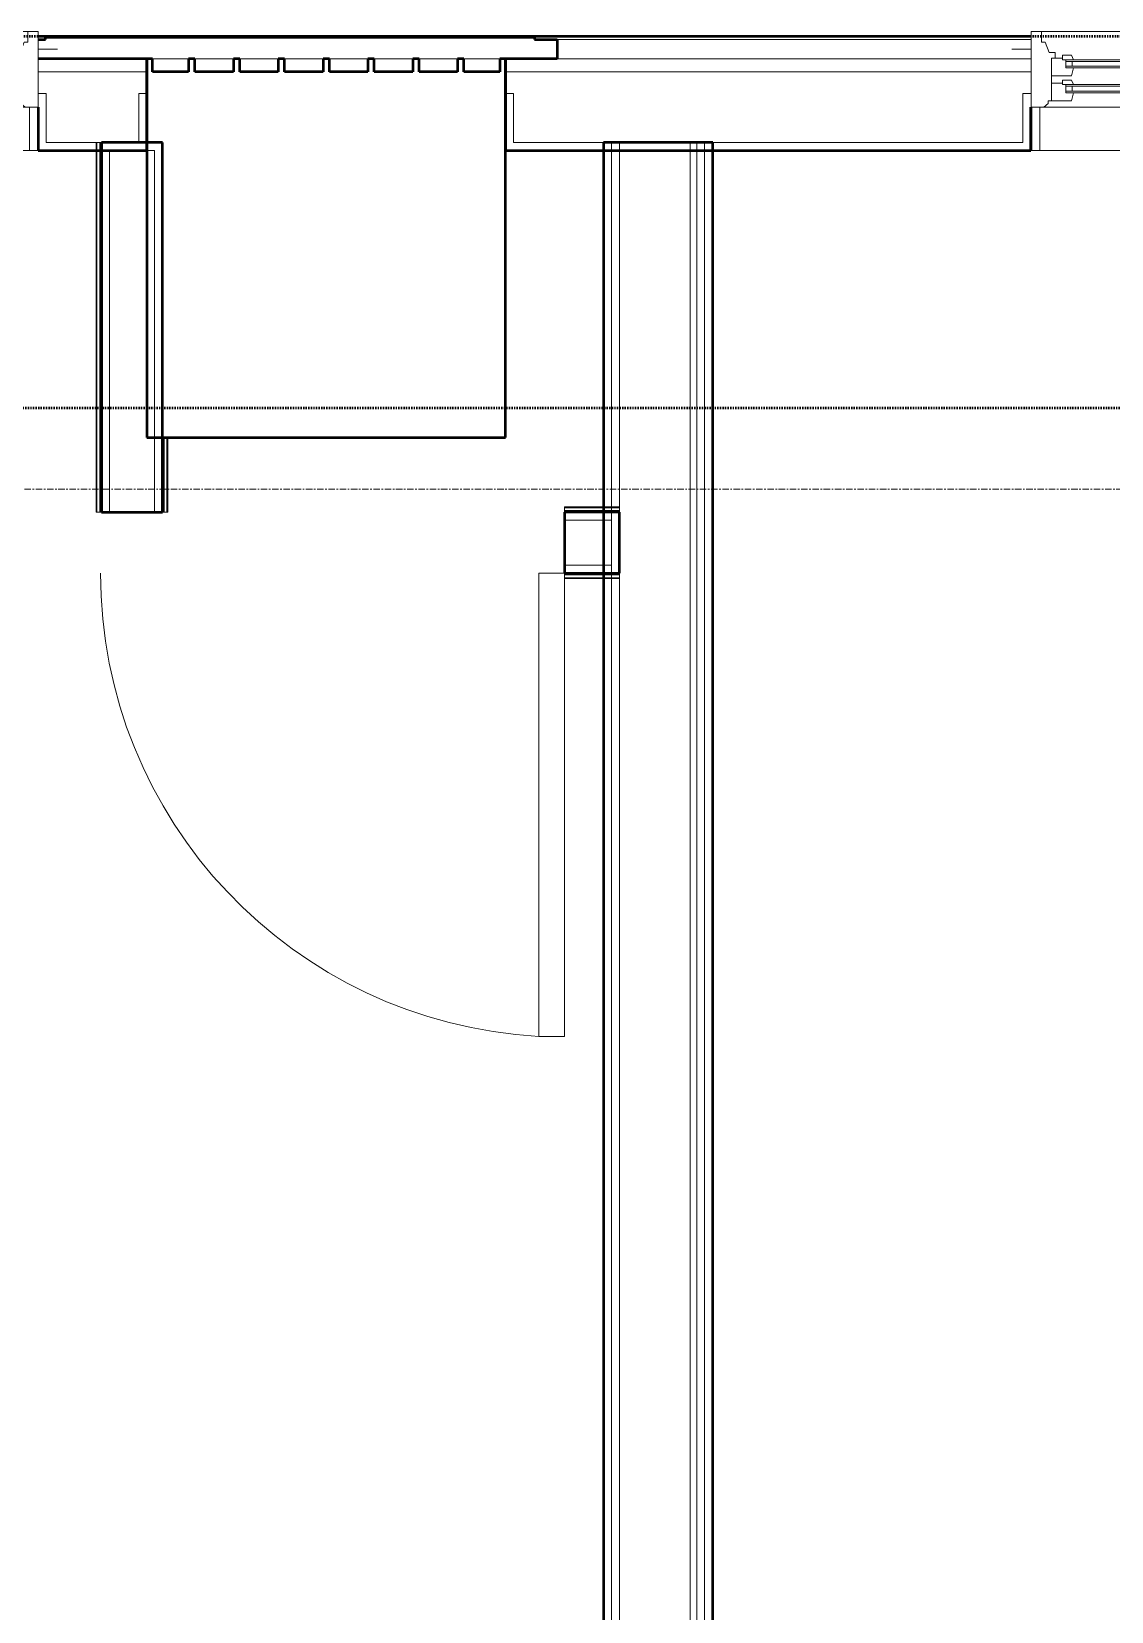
# Model space of a CAD drawing. Header units: inches. Extents: x -4235 to -464, y 9767 to 12344.
# Drawn here: x -3253 to -3169.1, y 10728.9 to 10851.8 of the extents above; entities that cross this region are included whole.
import ezdxf

# ---------------------------------------------------------------- set-up
doc = ezdxf.new("R2010")
doc.units = ezdxf.units.IN
doc.header["$MEASUREMENT"] = 0
doc.linetypes.add('Dash 1_16_', pattern=[0.125, 0.0625, -0.0625])
doc.linetypes.add('Grid Line 1_2_', pattern=[0.875, 0.5, -0.125, 0.125, -0.125])
for name, color, linetype, lineweight in [('0-1', 7, 'Continuous', 5), ('0-2', 10, 'Continuous', 9), ('A-DOOR-1', 7, 'Continuous', 9), ('A-DOOR-2', 130, 'Continuous', 20), ('A-GENM', 5, 'Continuous', 9), ('A-GENM-5', 5, 'Continuous', 50), ('A-GLAZ-1', 151, 'Continuous', 9), ('A-GLAZ-2', 151, 'Continuous', 20), ('A-GLAZ-3', 151, 'Continuous', 50), ('A-WALL', 113, 'Continuous', 13), ('A-WALL-1', 250, 'Continuous', 50), ('A-WALL-2', 50, 'Continuous', 13), ('A-WALL-3', 10, 'Continuous', 9), ('A-WALL-4', 254, 'Continuous', 9), ('A-WALL-5', 7, 'Continuous', 9), ('A-WALL-6', 113, 'Continuous', 9), ('A-WALL-7', 113, 'Continuous', 50), ('C-PROP-LINE-1', 91, 'Dash 1_16_', 50), ('I-WALL-1', 250, 'Continuous', 50), ('I-WALL-2', 10, 'Continuous', 9), ('I-WALL-3', 254, 'Continuous', 9), ('S-GRID-1', 1, 'Grid Line 1_2_', 9)]:
    doc.layers.add(name, color=color, linetype=linetype, lineweight=lineweight)

# ---------------------------------------------------------------- blocks, each defined once
blk = doc.blocks.new('Basic Wall _ INT - W4BØF - _5_8 GYP - 2X4 WOOD_BATT_ - 5_8 GYP_ - ___-3178137-BACKGROUND - 2ND FLOOR')
at = {"layer": 'A-WALL-4'}
for p, q in [((-3242.85, 10814.39), (-3242.85, 10820.2)), ((-3242.5, 10820.2), (-3242.5, 10814.39)), ((-3242.85, 10814.39), (-3242.83, 10814.39)), ((-3242.71, 10814.39), (-3242.65, 10814.39)), ((-3242.64, 10814.39), (-3242.5, 10814.39)), ((-3242.5, 10814.39), (-3242.44, 10814.39))]:
    blk.add_line(p, q, dxfattribs=at)
at = {"layer": 'A-WALL-5'}
for p, q in [((-3242.72, 10814.39), (-3242.72, 10820.2)), ((-3242.44, 10820.2), (-3242.44, 10814.39)), ((-3242.81, 10814.39), (-3242.85, 10814.39)), ((-3242.72, 10814.39), (-3242.81, 10814.39)), ((-3242.44, 10814.39), (-3242.72, 10814.39))]:
    blk.add_line(p, q, dxfattribs=at)
blk = doc.blocks.new('Basic Wall _ INT - W4BØF - _5_8 GYP - 2X4 WOOD_BATT_ - 5_8 GYP_ - ___-3178138-BACKGROUND - 2ND FLOOR')
at = {"layer": 'A-WALL-3'}
for p, q in [((-3247.95, 10843.13), (-3248.01, 10843.13)), ((-3247.81, 10843.13), (-3247.95, 10843.13)), ((-3247.95, 10843.13), (-3247.95, 10842.51)), ((-3247.74, 10843.13), (-3247.8, 10843.13)), ((-3247.6, 10843.13), (-3247.62, 10843.13)), ((-3247.6, 10842.51), (-3247.6, 10843.13))]:
    blk.add_line(p, q, dxfattribs=at)
at = {"layer": 'A-WALL-4'}
for p, q in [((-3248.01, 10843.13), (-3247.72, 10843.13)), ((-3248.01, 10843.13), (-3248.01, 10842.51)), ((-3247.95, 10842.51), (-3247.95, 10814.39)), ((-3247.72, 10843.13), (-3247.72, 10842.51)), ((-3247.72, 10843.13), (-3247.64, 10843.13)), ((-3247.64, 10843.13), (-3247.6, 10843.13)), ((-3247.6, 10814.39), (-3247.6, 10842.51)), ((-3248.01, 10814.39), (-3247.95, 10814.39)), ((-3247.95, 10814.39), (-3247.81, 10814.39)), ((-3247.8, 10814.39), (-3247.74, 10814.39)), ((-3247.62, 10814.39), (-3247.6, 10814.39))]:
    blk.add_line(p, q, dxfattribs=at)
at = {"layer": 'A-WALL-5'}
for p, q in [((-3248.01, 10842.51), (-3248.01, 10814.39)), ((-3247.72, 10842.51), (-3247.72, 10814.39)), ((-3247.72, 10814.39), (-3248.01, 10814.39)), ((-3247.64, 10814.39), (-3247.72, 10814.39)), ((-3247.6, 10814.39), (-3247.64, 10814.39))]:
    blk.add_line(p, q, dxfattribs=at)
blk = doc.blocks.new('Basic Wall _ INT - W4BØF - _5_8 GYP - 2X4 WOOD_BATT_ - 5_8 GYP_ - ___-3178140-BACKGROUND - 2ND FLOOR')
at = {"layer": 'A-WALL-3'}
for p, q in [((-3207.32, 10809.64), (-3208.56, 10809.64)), ((-3208.56, 10809.29), (-3207.32, 10809.29)), ((-3207.32, 10809.64), (-3207.32, 10809.6)), ((-3207.32, 10809.62), (-3207.32, 10809.64)), ((-3207.32, 10809.6), (-3207.32, 10809.58)), ((-3207.32, 10809.58), (-3207.32, 10809.52)), ((-3207.32, 10809.52), (-3207.32, 10809.52)), ((-3207.32, 10809.52), (-3207.32, 10809.35)), ((-3207.32, 10809.44), (-3207.32, 10809.5)), ((-3207.32, 10809.29), (-3207.32, 10809.44)), ((-3207.32, 10809.35), (-3207.32, 10809.23)), ((-3207.32, 10809.23), (-3207.32, 10809.29))]:
    blk.add_line(p, q, dxfattribs=at)
at = {"layer": 'A-WALL-4'}
for p, q in [((-3211.6, 10809.64), (-3211.6, 10809.62)), ((-3208.57, 10809.64), (-3211.6, 10809.64)), ((-3211.6, 10809.5), (-3211.6, 10809.44)), ((-3211.6, 10809.44), (-3211.6, 10809.29)), ((-3211.6, 10809.29), (-3211.6, 10809.23)), ((-3211.6, 10809.29), (-3208.57, 10809.29)), ((-3208.56, 10809.52), (-3207.32, 10809.52)), ((-3208.56, 10809.23), (-3207.32, 10809.23))]:
    blk.add_line(p, q, dxfattribs=at)
at = {"layer": 'A-WALL-5'}
for p, q in [((-3211.6, 10809.6), (-3211.6, 10809.64)), ((-3211.6, 10809.52), (-3211.6, 10809.6)), ((-3211.6, 10809.52), (-3208.57, 10809.52)), ((-3211.6, 10809.23), (-3211.6, 10809.52)), ((-3211.6, 10809.23), (-3208.57, 10809.23))]:
    blk.add_line(p, q, dxfattribs=at)
blk = doc.blocks.new('Basic Wall _ INT - W4BØF - _5_8 GYP - 2X4 WOOD_BATT_ - 5_8 GYP_ - ___-3178139-BACKGROUND - 2ND FLOOR')
at = {"layer": 'A-WALL-3'}
for p, q in [((-3208.56, 10814.74), (-3207.99, 10814.74)), ((-3207.99, 10814.39), (-3208.56, 10814.39)), ((-3207.95, 10814.74), (-3207.32, 10814.74)), ((-3207.32, 10814.39), (-3207.95, 10814.39)), ((-3207.32, 10814.74), (-3207.32, 10814.81)), ((-3207.32, 10814.81), (-3207.32, 10814.54)), ((-3207.32, 10814.6), (-3207.32, 10814.74)), ((-3207.32, 10814.53), (-3207.32, 10814.59)), ((-3207.32, 10814.54), (-3207.32, 10814.52)), ((-3207.32, 10814.52), (-3207.32, 10814.49)), ((-3207.32, 10814.49), (-3207.32, 10814.44)), ((-3207.32, 10814.44), (-3207.32, 10814.39)), ((-3207.32, 10814.39), (-3207.32, 10814.42))]:
    blk.add_line(p, q, dxfattribs=at)
at = {"layer": 'A-WALL-4'}
for p, q in [((-3211.6, 10814.81), (-3211.6, 10814.74)), ((-3211.6, 10814.74), (-3211.6, 10814.6)), ((-3211.6, 10814.74), (-3208.57, 10814.74)), ((-3211.6, 10814.59), (-3211.6, 10814.53)), ((-3211.6, 10814.42), (-3211.6, 10814.39)), ((-3208.57, 10814.39), (-3211.6, 10814.39)), ((-3208.56, 10814.81), (-3207.99, 10814.81)), ((-3207.99, 10814.52), (-3208.56, 10814.52)), ((-3207.95, 10814.81), (-3207.32, 10814.81)), ((-3207.32, 10814.52), (-3207.95, 10814.52))]:
    blk.add_line(p, q, dxfattribs=at)
at = {"layer": 'A-WALL-5'}
for p, q in [((-3211.6, 10814.52), (-3211.6, 10814.81)), ((-3211.6, 10814.81), (-3208.57, 10814.81)), ((-3208.57, 10814.52), (-3211.6, 10814.52)), ((-3211.6, 10814.44), (-3211.6, 10814.52)), ((-3211.6, 10814.39), (-3211.6, 10814.44))]:
    blk.add_line(p, q, dxfattribs=at)
blk = doc.blocks.new('SWING - SINGLE - FLUSH - 36_ x 80_ - OFFSET PIVOT DOOR AT MAGIC PAK AND WASHER_DRYER-3199415-BACKGROUND - 2ND FLOOR')
at = {"layer": 'A-DOOR-1'}
blk.add_arc((18, -2.37), 36.07, 180, 266.8211, dxfattribs=at)
at = {"layer": 'A-DOOR-2'}
for p, q in [((16, -2.37), (16, -38.39)), ((18, -2.37), (16, -2.37)), ((18, -2.37), (18, -38.39)), ((18, -38.39), (16, -38.39))]:
    blk.add_line(p, q, dxfattribs=at)
blk = doc.blocks.new('CTR - 1st Phase - Unit Layouts_rvt-1-BACKGROUND - 2ND FLOOR')
at = {"layer": 'A-WALL-1'}
for p, q in [((-3247.6, 10843.13), (-3247.6, 10814.39)), ((-3246.97, 10843.13), (-3247.6, 10843.13)), ((-3243.47, 10843.13), (-3246.97, 10843.13)), ((-3242.85, 10843.13), (-3243.47, 10843.13)), ((-3242.85, 10814.39), (-3242.85, 10843.13)), ((-3247.6, 10814.39), (-3242.85, 10814.39)), ((-3207.32, 10814.39), (-3211.6, 10814.39)), ((-3211.6, 10814.39), (-3211.6, 10809.64)), ((-3207.32, 10813.77), (-3207.32, 10814.39)), ((-3207.32, 10810.27), (-3207.32, 10813.77)), ((-3211.6, 10809.64), (-3207.32, 10809.64)), ((-3207.32, 10809.64), (-3207.32, 10810.27))]:
    blk.add_line(p, q, dxfattribs=at)
at = {"layer": 'A-WALL-2'}
for p, q in [((-3246.97, 10814.39), (-3246.97, 10842.51)), ((-3243.47, 10842.51), (-3246.97, 10842.51)), ((-3243.47, 10814.39), (-3243.47, 10842.51)), ((-3207.95, 10813.77), (-3211.6, 10813.77)), ((-3207.95, 10810.27), (-3207.95, 10813.77)), ((-3207.95, 10810.27), (-3211.6, 10810.27))]:
    blk.add_line(p, q, dxfattribs=at)
at = {"layer": 'A-WALL-3'}
for p, q in [((-3247.6, 10843.13), (-3247.6, 10842.51)), ((-3247.6, 10843.13), (-3244.06, 10843.13)), ((-3247.6, 10842.51), (-3247.6, 10814.39)), ((-3242.85, 10814.39), (-3242.85, 10820.2)), ((-3208.57, 10814.39), (-3211.6, 10814.39)), ((-3207.99, 10814.39), (-3208.56, 10814.39)), ((-3207.32, 10814.39), (-3207.95, 10814.39)), ((-3207.32, 10814.39), (-3207.32, 10809.64)), ((-3211.6, 10809.64), (-3208.57, 10809.64)), ((-3208.56, 10809.64), (-3207.32, 10809.64))]:
    blk.add_line(p, q, dxfattribs=at)
at = {"layer": 'A-WALL-4'}
for p, q in [((-3242.85, 10814.39), (-3247.6, 10814.39)), ((-3211.6, 10809.64), (-3211.6, 10814.39))]:
    blk.add_line(p, q, dxfattribs=at)
at = {"layer": '0-2'}
for name, p in [('Basic Wall _ INT - W4BØF - _5_8 GYP - 2X4 WOOD_BATT_ - 5_8 GYP_ - ___-3178138-BACKGROUND - 2ND FLOOR', (0, 0)), ('Basic Wall _ INT - W4BØF - _5_8 GYP - 2X4 WOOD_BATT_ - 5_8 GYP_ - ___-3178137-BACKGROUND - 2ND FLOOR', (0, 0)), ('Basic Wall _ INT - W4BØF - _5_8 GYP - 2X4 WOOD_BATT_ - 5_8 GYP_ - ___-3178139-BACKGROUND - 2ND FLOOR', (0, 0)), ('SWING - SINGLE - FLUSH - 36_ x 80_ - OFFSET PIVOT DOOR AT MAGIC PAK AND WASHER_DRYER-3199415-BACKGROUND - 2ND FLOOR', (-3229.6, 10812.02)), ('Basic Wall _ INT - W4BØF - _5_8 GYP - 2X4 WOOD_BATT_ - 5_8 GYP_ - ___-3178140-BACKGROUND - 2ND FLOOR', (0, 0))]:
    blk.add_blockref(name, p, dxfattribs=at)
blk = doc.blocks.new('CTR - 1st Phase - Common Walls_rvt-1-BACKGROUND - 2ND FLOOR')
at = {"layer": 'A-WALL-2'}
for p, q in [((-3207.95, 10843.14), (-3207.95, 10476.16)), ((-3207.32, 10843.14), (-3207.32, 10476.16)), ((-3201.82, 10843.14), (-3201.82, 10476.16)), ((-3201.32, 10843.14), (-3201.32, 10476.16)), ((-3200.7, 10843.14), (-3200.7, 10476.16))]:
    blk.add_line(p, q, dxfattribs=at)
at = {"layer": 'I-WALL-1'}
for p, q in [((-3200.07, 10843.14), (-3208.57, 10843.14)), ((-3208.57, 10843.14), (-3208.57, 10476.16)), ((-3200.07, 10578.29), (-3200.07, 10843.14))]:
    blk.add_line(p, q, dxfattribs=at)
at = {"layer": 'I-WALL-2'}
for p, q in [((-3208.57, 10843.14), (-3200.07, 10843.14)), ((-3208.57, 10843.14), (-3208.57, 10842.51)), ((-3200.07, 10842.51), (-3200.07, 10843.14)), ((-3208.57, 10814.81), (-3208.57, 10814.72)), ((-3208.57, 10814.69), (-3208.57, 10814.62)), ((-3208.57, 10814.39), (-3208.57, 10809.64)), ((-3208.57, 10809.44), (-3208.57, 10809.37)), ((-3208.57, 10809.35), (-3208.57, 10809.26))]:
    blk.add_line(p, q, dxfattribs=at)
at = {"layer": 'I-WALL-3'}
for p, q in [((-3208.57, 10842.51), (-3208.57, 10814.81)), ((-3200.07, 10589), (-3200.07, 10842.51)), ((-3208.57, 10809.23), (-3208.57, 10476.16))]:
    blk.add_line(p, q, dxfattribs=at)
blk = doc.blocks.new('Window-Double_Hung-Andersen-400_Series-Tilt_Wash - DOUBLE HUNG - REVERSE COTTAGE - 2ND FLOOR-2888385-BACKGROUND - 2ND FLOOR')
at = {"layer": 'A-GLAZ-1'}
for p, q in [((-16.29, 2.5), (-15.7, 2.5)), ((-15.82, 2.5), (-15.82, 2.12)), ((-15.7, 2.63), (15.7, 2.63)), ((-15.7, 2.5), (15.7, 2.5)), ((16.29, 2.5), (15.7, 2.5)), ((15.82, 2.5), (15.82, 2.12)), ((-16.29, 2.12), (-15.7, 2.12)), ((-15.7, 2.12), (15.7, 2.12)), ((-15.7, 2), (15.7, 2)), ((16.29, 2.12), (15.7, 2.12)), ((-16.29, 0.56), (-15.7, 0.56)), ((-16.29, 0.19), (-15.7, 0.19)), ((-15.82, 0.56), (-15.82, 0.19)), ((-15.7, 0.69), (15.7, 0.69)), ((-15.7, 0.56), (15.7, 0.56)), ((-15.7, 0.19), (15.7, 0.19)), ((-15.7, 0.06), (15.7, 0.06)), ((16.29, 0.56), (15.7, 0.56)), ((16.29, 0.19), (15.7, 0.19)), ((15.82, 0.56), (15.82, 0.19)), ((18.95, -1.06), (-18.95, -1.06)), ((-18.95, -1.06), (-18.95, -4.44)), ((-18.32, -1.06), (-18.32, -4.44)), ((18.32, -1.06), (18.32, -4.44)), ((18.95, -4.44), (18.95, -1.06)), ((-19.01, -3.94), (-19.01, -2.44)), ((-19.01, -2.44), (-18.95, -2.44)), ((18.95, -2.44), (19.01, -2.44)), ((19.01, -2.44), (19.01, -3.94)), ((-18.95, -3.94), (-19.01, -3.94)), ((-18.95, -4.44), (18.95, -4.44)), ((19.01, -3.94), (18.95, -3.94))]:
    blk.add_line(p, q, dxfattribs=at)
at = {"layer": 'A-GLAZ-2'}
for p, q in [((19.01, 4.81), (-19.01, 4.81)), ((-19.01, 4.81), (-19.01, -1.06)), ((-18.2, 4.81), (-18.2, 4)), ((-18.2, 4), (-17.92, 4)), ((-17.92, 4), (-17.61, 3.19)), ((17.92, 4), (17.61, 3.19)), ((18.2, 4), (17.92, 4)), ((18.2, 4.81), (18.2, 4)), ((19.01, -1.06), (19.01, 4.81)), ((-19.01, 3.44), (-20.51, 3.44)), ((-17.61, 3.19), (-17.14, 3.19)), ((-17.42, 2.75), (-16.57, 2.75)), ((-17.42, 2.75), (-17.42, -0.56)), ((-17.14, 3.19), (-17.14, 2.75)), ((-15.86, 2.97), (-16.57, 2.97)), ((-16.57, 2.63), (-16.57, 2.97)), ((-15.7, 2.63), (-16.57, 2.63)), ((-16.29, 2.63), (-16.29, 2)), ((-15.86, 2.97), (-15.7, 2.63)), ((15.86, 2.97), (15.7, 2.63)), ((15.7, 2.63), (16.57, 2.63)), ((15.86, 2.97), (16.57, 2.97)), ((16.29, 2.63), (16.29, 2)), ((16.57, 2.63), (16.57, 2.97)), ((17.42, 2.75), (16.57, 2.75)), ((17.14, 3.19), (17.14, 2.75)), ((17.61, 3.19), (17.14, 3.19)), ((17.42, 2.75), (17.42, -0.56)), ((19.01, 3.44), (20.51, 3.44)), ((-17.42, 1.37), (-15.86, 1.37)), ((-15.7, 2), (-16.29, 2)), ((-15.86, 1.37), (-15.7, 2)), ((15.7, 2), (16.29, 2)), ((15.86, 1.37), (15.7, 2)), ((17.42, 1.37), (15.86, 1.37)), ((-17.42, 0.81), (-16.57, 0.81)), ((-15.86, 1.03), (-16.57, 1.03)), ((-16.57, 0.69), (-16.57, 1.03)), ((-15.7, 0.69), (-16.57, 0.69)), ((-16.29, 0.69), (-16.29, 0.06)), ((-15.7, 0.06), (-16.29, 0.06)), ((-15.86, 1.03), (-15.7, 0.69)), ((-15.86, -0.56), (-15.7, 0.06)), ((15.86, 1.03), (15.7, 0.69)), ((15.7, 0.69), (16.57, 0.69)), ((15.7, 0.06), (16.29, 0.06)), ((15.86, -0.56), (15.7, 0.06)), ((15.86, 1.03), (16.57, 1.03)), ((16.29, 0.69), (16.29, 0.06)), ((16.57, 0.69), (16.57, 1.03)), ((17.42, 0.81), (16.57, 0.81)), ((-19.01, -1.06), (19.01, -1.06)), ((-17.67, -0.78), (-18, -1.06)), ((-17.67, -0.78), (-17.67, -0.56)), ((-17.67, -0.56), (-15.86, -0.56)), ((17.67, -0.56), (15.86, -0.56)), ((17.67, -0.78), (17.67, -0.56)), ((17.67, -0.78), (18, -1.06))]:
    blk.add_line(p, q, dxfattribs=at)
blk = doc.blocks.new('V-Series_EWC4_SPVU_RFA_2015 - 2ND AND 3RD FLOOR-2226480-BACKGROUND - 2ND FLOOR')
at = {"layer": 'A-GENM'}
for p, q in [((-3858.97, 11732.03), (-3858.97, 11734.83)), ((-3858.97, 11728.55), (-3858.97, 11731.53)), ((-3858.97, 11725.06), (-3858.97, 11728.05)), ((-3858.97, 11721.58), (-3858.97, 11724.56)), ((-3858.97, 11718.09), (-3858.97, 11721.08)), ((-3858.97, 11714.61), (-3858.97, 11717.59)), ((-3858.97, 11711.12), (-3858.97, 11714.11)), ((-3858.97, 11707.83), (-3858.97, 11710.62))]:
    blk.add_line(p, q, dxfattribs=at)
at = {"layer": 'A-GENM-5'}
for p, q in [((-3829.54, 11735.26), (-3858.97, 11735.26)), ((-3858.97, 11735.26), (-3858.97, 11734.83)), ((-3858.97, 11734.83), (-3857.97, 11734.83)), ((-3857.97, 11734.83), (-3857.97, 11732.03)), ((-3829.54, 11707.39), (-3829.54, 11735.26)), ((-3857.97, 11732.03), (-3858.97, 11732.03)), ((-3858.97, 11732.03), (-3858.97, 11731.53)), ((-3858.97, 11731.53), (-3857.97, 11731.53)), ((-3857.97, 11731.53), (-3857.97, 11728.55)), ((-3857.97, 11728.55), (-3858.97, 11728.55)), ((-3858.97, 11728.55), (-3858.97, 11728.05)), ((-3858.97, 11728.05), (-3857.97, 11728.05)), ((-3857.97, 11728.05), (-3857.97, 11725.06)), ((-3857.97, 11725.06), (-3858.97, 11725.06)), ((-3858.97, 11725.06), (-3858.97, 11724.56)), ((-3858.97, 11724.56), (-3857.97, 11724.56)), ((-3857.97, 11724.56), (-3857.97, 11721.58)), ((-3857.97, 11721.58), (-3858.97, 11721.58)), ((-3858.97, 11721.58), (-3858.97, 11721.08)), ((-3858.97, 11721.08), (-3857.97, 11721.08)), ((-3857.97, 11721.08), (-3857.97, 11718.09)), ((-3857.97, 11718.09), (-3858.97, 11718.09)), ((-3858.97, 11718.09), (-3858.97, 11717.59)), ((-3858.97, 11717.59), (-3857.97, 11717.59)), ((-3857.97, 11717.59), (-3857.97, 11714.61)), ((-3857.97, 11714.61), (-3858.97, 11714.61)), ((-3858.97, 11714.61), (-3858.97, 11714.11)), ((-3858.97, 11714.11), (-3857.97, 11714.11)), ((-3857.97, 11714.11), (-3857.97, 11711.12)), ((-3857.97, 11711.12), (-3858.97, 11711.12)), ((-3858.97, 11711.12), (-3858.97, 11710.62)), ((-3858.97, 11710.62), (-3857.97, 11710.62)), ((-3857.97, 11710.62), (-3857.97, 11707.83)), ((-3857.97, 11707.83), (-3858.97, 11707.83)), ((-3858.97, 11707.83), (-3858.97, 11707.39)), ((-3858.97, 11707.39), (-3829.54, 11707.39))]:
    blk.add_line(p, q, dxfattribs=at)
blk = doc.blocks.new('Perforated Panel at Magic-Pak - hvac panel - 2nd floor 2-2702973-BACKGROUND - 2ND FLOOR')
at = {"layer": 'A-GLAZ-3'}
for p, q in [((19.01, 4.44), (-19.01, 4.44)), ((-19.01, 4.44), (-19.01, 4.37)), ((-19.01, 4.37), (19.01, 4.37)), ((19.01, 4.37), (19.01, 4.44))]:
    blk.add_line(p, q, dxfattribs=at)
blk = doc.blocks.new('Family - ___-2835860-BACKGROUND - 2ND FLOOR')
at = {"layer": 'C-PROP-LINE-1'}
blk.add_line((-2067.92, 10851.39), (-3401.42, 10851.39), dxfattribs=at)
blk = doc.blocks.new('Family - ___-2835903-BACKGROUND - 2ND FLOOR')
at = {"layer": 'C-PROP-LINE-1'}
blk.add_line((-2096.82, 10822.49), (-3400.92, 10822.49), dxfattribs=at)
blk = doc.blocks.new('Family - ___-2835932-BACKGROUND - 2ND FLOOR')
at = {"layer": 'C-PROP-LINE-1'}
blk.add_line((-2067.92, 10851.39), (-3401.42, 10851.39), dxfattribs=at)

msp = doc.modelspace()

# ---------------------------------------------------------------- linework, layer by layer
at = {"layer": 'A-WALL'}
for p, q in [((-3175.34, 10851.14), (-3212.17, 10851.14)), ((-3244.06, 10848.64), (-3252.51, 10848.64)), ((-3175.34, 10848.64), (-3216.19, 10848.64)), ((-3175.34, 10849.64), (-3212.17, 10849.64)), ((-3251.89, 10846.95), (-3252.51, 10846.95)), ((-3251.89, 10846.95), (-3251.89, 10843.14)), ((-3244.69, 10843.14), (-3244.69, 10846.95)), ((-3244.06, 10846.95), (-3244.69, 10846.95)), ((-3215.56, 10846.95), (-3216.19, 10846.95)), ((-3215.56, 10846.95), (-3215.56, 10843.14)), ((-3175.96, 10843.14), (-3175.96, 10846.95)), ((-3175.34, 10846.95), (-3175.96, 10846.95)), ((-3251.89, 10843.14), (-3244.69, 10843.14)), ((-3215.56, 10843.14), (-3175.96, 10843.14))]:
    msp.add_line(p, q, dxfattribs=at)
at = {"layer": 'A-WALL-6'}
for p, q in [((-3252.51, 10842.51), (-3252.57, 10842.51)), ((-3175.27, 10842.51), (-3175.34, 10842.51))]:
    msp.add_line(p, q, dxfattribs=at)
at = {"layer": 'A-WALL-7'}
for p, q in [((-3251.95, 10851.39), (-3252.51, 10851.39)), ((-3252.51, 10851.14), (-3251.95, 10851.14)), ((-3251.95, 10851.14), (-3251.95, 10851.39)), ((-3175.34, 10851.39), (-3213.92, 10851.39)), ((-3213.92, 10851.39), (-3213.92, 10851.14)), ((-3213.92, 10851.14), (-3212.17, 10851.14)), ((-3212.17, 10851.14), (-3212.17, 10849.64)), ((-3244.06, 10849.64), (-3252.51, 10849.64)), ((-3244.06, 10842.51), (-3244.06, 10849.64)), ((-3212.17, 10849.64), (-3216.19, 10849.64)), ((-3216.19, 10849.64), (-3216.19, 10842.51)), ((-3252.51, 10845.89), (-3252.51, 10842.51)), ((-3175.34, 10842.51), (-3175.34, 10845.89)), ((-3252.51, 10842.51), (-3244.06, 10842.51)), ((-3216.19, 10842.51), (-3175.34, 10842.51))]:
    msp.add_line(p, q, dxfattribs=at)
at = {"layer": 'S-GRID-1'}
msp.add_line((-464.45, 10816.19), (-4185.7, 10816.19), dxfattribs=at)

# ---------------------------------------------------------------- block references
at = {"layer": '0-1'}
for name in ['CTR - 1st Phase - Unit Layouts_rvt-1-BACKGROUND - 2ND FLOOR', 'CTR - 1st Phase - Common Walls_rvt-1-BACKGROUND - 2ND FLOOR']:
    msp.add_blockref(name, (0, 0), dxfattribs=at)
at = {"layer": 'A-GENM', "rotation": 269.9999999999999}
msp.add_blockref('V-Series_EWC4_SPVU_RFA_2015 - 2ND AND 3RD FLOOR-2226480-BACKGROUND - 2ND FLOOR', (-14951.45, 6990.67), dxfattribs=at)
at = {"layer": 'A-GLAZ-1'}
for name, p in [('Window-Double_Hung-Andersen-400_Series-Tilt_Wash - DOUBLE HUNG - REVERSE COTTAGE - 2ND FLOOR-2888385-BACKGROUND - 2ND FLOOR', (-3271.52, 10846.95)), ('Perforated Panel at Magic-Pak - hvac panel - 2nd floor 2-2702973-BACKGROUND - 2ND FLOOR', (-3232.94, 10846.95)), ('Window-Double_Hung-Andersen-400_Series-Tilt_Wash - DOUBLE HUNG - REVERSE COTTAGE - 2ND FLOOR-2888385-BACKGROUND - 2ND FLOOR', (-3156.32, 10846.95))]:
    msp.add_blockref(name, p, dxfattribs=at)
at = {"layer": 'C-PROP-LINE-1'}
for name in ['Family - ___-2835860-BACKGROUND - 2ND FLOOR', 'Family - ___-2835932-BACKGROUND - 2ND FLOOR', 'Family - ___-2835903-BACKGROUND - 2ND FLOOR']:
    msp.add_blockref(name, (0, 0), dxfattribs=at)

doc.saveas('drawing.dxf')
